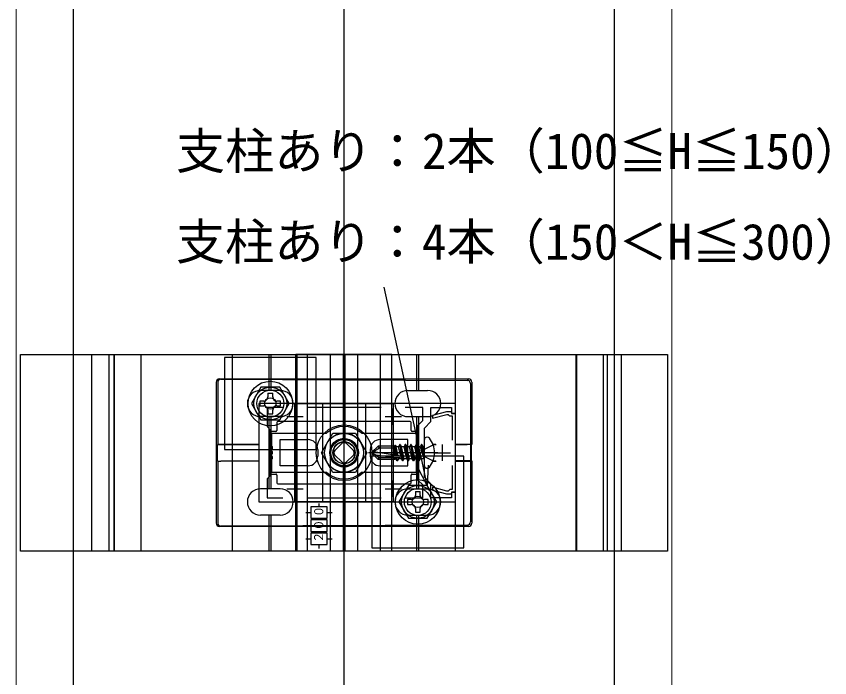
# Model space of a CAD drawing. Units: millimetres, scale not verified. Extents: x -875 to 875, y -1300 to 1294.
# Drawn here: x -263.2 to -15, y -1098.3 to -896.6 of the extents above; entities that cross this region are included whole.
import ezdxf
from ezdxf.enums import TextEntityAlignment as Align

# ---------------------------------------------------------------- set-up
doc = ezdxf.new("R2010")
doc.units = ezdxf.units.MM
doc.header["$LTSCALE"] = 8
for name, color, linetype in [('0-2_YKK_11', 7, 'Continuous'), ('0-5_YKK_13', 4, 'Continuous'), ('0-7_YKK_D', 6, 'Continuous'), ('0-9_YSS_K', 3, 'Continuous')]:
    doc.layers.add(name, color=color, linetype=linetype)
doc.layers.add('0-4_YKK_12', color=2, linetype='Continuous', lineweight=18)
doc.styles.add('ＭＳ ゴシック', font='')
doc.styles.get('ＭＳ ゴシック').set_extended_font_data('MS Gothic')

msp = doc.modelspace()

# ---------------------------------------------------------------- linework, layer by layer
at = {"layer": '0-2_YKK_11'}
for p, q in [((-178.194, -1021.202), (-178.194, -1016.202)), ((-151.827, -1015.902), (-174.56, -1015.902)), ((-148.194, -1021.202), (-148.194, -1016.202)), ((-180.694, -1018.702), (-175.694, -1018.702)), ((-150.694, -1018.702), (-145.694, -1018.702)), ((-133.194, -1032.202), (-133.194, -1027.202)), ((-135.694, -1029.702), (-130.694, -1029.702)), ((-178.194, -1043.202), (-178.194, -1038.202)), ((-148.194, -1043.202), (-148.194, -1038.202)), ((-180.694, -1040.702), (-175.694, -1040.702)), ((-150.694, -1040.702), (-145.694, -1040.702)), ((-174.56, -1043.502), (-151.827, -1043.502))]:
    msp.add_line(p, q, dxfattribs=at)
msp.add_lwpolyline([(-189.194, -1044.702), (-129.194, -1044.702), (-129.194, -1041.702), (-130.394, -1041.702), (-130.394, -1043.502), (-136.694, -1043.502), (-136.694, -1039.202), (-138.694, -1037.202), (-138.694, -1022.202), (-136.694, -1020.202), (-136.694, -1015.902), (-130.394, -1015.902), (-130.394, -1017.702), (-129.194, -1017.702), (-129.194, -1014.702), (-189.194, -1014.702)], close=True, dxfattribs=at)
for points in [[(-181.827, -1015.902), (-186.694, -1015.902), (-186.694, -1021.702), (-185.694, -1022.702), (-185.694, -1036.702), (-186.694, -1037.702), (-186.694, -1043.502), (-181.827, -1043.502)], [(-144.56, -1043.502), (-139.194, -1043.502), (-139.194, -1039.53), (-140.694, -1038.03), (-140.694, -1021.373), (-139.194, -1019.873), (-139.194, -1015.902), (-144.56, -1015.902)], [(-130.194, -1033.559), (-130.194, -1040.902), (-130.894, -1040.902), (-131.194, -1041.202), (-131.394, -1041.402), (-131.888, -1041.402), (-136.194, -1040.248), (-136.194, -1041.076), (-131.994, -1042.202), (-130.594, -1042.202), (-130.394, -1042.002), (-130.094, -1041.702), (-129.194, -1041.702), (-129.194, -1017.702), (-130.094, -1017.702), (-130.394, -1017.402), (-130.594, -1017.202), (-131.994, -1017.202), (-136.194, -1018.327), (-136.194, -1019.155), (-131.888, -1018.002), (-131.394, -1018.002), (-131.194, -1018.202), (-130.894, -1018.502), (-130.194, -1018.502), (-130.194, -1025.844)]]:
    msp.add_lwpolyline(points, dxfattribs=at)
at = {"layer": '0-4_YKK_12'}
for p, q in [((-263.194, -289.702), (-263.194, -1134.702)), ((-63.194, -489.702), (-63.194, -1134.702))]:
    msp.add_line(p, q, dxfattribs=at)
msp.add_circle((-163.194, -1029.702), 6, dxfattribs=at)
at = {"layer": '0-5_YKK_13'}
for p, q in [((-240.094, -1059.702), (-240.094, -999.702)), ((-234.897, -1059.702), (-234.897, -999.702)), ((-233.369, -1059.702), (-233.369, -999.702)), ((-233.182, -1059.702), (-233.182, -999.702)), ((-197.194, -1059.702), (-197.194, -999.702)), ((-185.994, -1010.702), (-185.994, -999.702)), ((-185.394, -1010.702), (-185.394, -999.702)), ((-177.553, -999.702), (-177.902, -999.702)), ((-148.663, -999.702), (-177.553, -999.702)), ((-174.344, -1059.702), (-174.344, -999.702)), ((-167.344, -1059.702), (-167.344, -999.702)), ((-163.494, -999.702), (-163.494, -1026.626)), ((-162.894, -1026.626), (-162.894, -999.702)), ((-159.044, -1059.702), (-159.044, -999.702)), ((-152.044, -1059.702), (-152.044, -999.702)), ((-148.663, -1059.702), (-148.663, -999.702)), ((-140.994, -1010.702), (-140.994, -999.702)), ((-140.394, -1010.702), (-140.394, -999.702)), ((-129.194, -1059.702), (-129.194, -999.702)), ((-92.396, -1059.702), (-92.396, -999.702)), ((-92.148, -1059.702), (-92.148, -999.702)), ((-82.87, -1059.702), (-82.87, -999.702)), ((-78.594, -1059.702), (-78.594, -999.702)), ((-201.194, -1007.202), (-125.192, -1007.202)), ((-200.747, -1007.293), (-125.63, -1007.636)), ((-202.194, -1008.202), (-202.194, -1027.202)), ((-201.751, -1008.293), (-201.751, -1027.166)), ((-124.636, -1008.634), (-124.636, -1027.166)), ((-124.194, -1008.196), (-124.194, -1027.202)), ((-182.694, -1010.702), (-188.694, -1010.702)), ((-186.444, -1011.552), (-186.444, -1012.702)), ((-186.444, -1011.552), (-184.944, -1011.552)), ((-184.944, -1012.702), (-184.944, -1011.552)), ((-143.694, -1010.702), (-137.694, -1010.702)), ((-188.844, -1013.952), (-188.844, -1015.452)), ((-187.694, -1013.952), (-188.844, -1013.952)), ((-182.544, -1013.952), (-183.694, -1013.952)), ((-182.544, -1015.452), (-182.544, -1013.952)), ((-188.844, -1015.452), (-187.694, -1015.452)), ((-186.444, -1016.702), (-186.444, -1017.852)), ((-183.694, -1015.452), (-182.544, -1015.452)), ((-182.694, -1018.702), (-188.694, -1018.702)), ((-185.994, -1040.702), (-185.994, -1018.702)), ((-185.394, -1040.702), (-185.394, -1018.702)), ((-143.694, -1018.702), (-137.694, -1018.702)), ((-140.994, -1040.702), (-140.994, -1018.702)), ((-140.394, -1040.702), (-140.394, -1018.702)), ((-183.694, -1020.502), (-183.694, -1022.902)), ((-142.994, -1020.202), (-183.394, -1020.202)), ((-142.694, -1022.902), (-142.694, -1020.502)), ((-185.694, -1023.502), (-185.694, -1035.902)), ((-183.994, -1023.202), (-185.394, -1023.202)), ((-140.994, -1023.202), (-142.394, -1023.202)), ((-140.694, -1035.902), (-140.694, -1023.502)), ((-202.088, -1027.237), (-202.194, -1027.202)), ((-202.088, -1032.167), (-202.088, -1027.237)), ((-201.751, -1027.166), (-201.856, -1027.201)), ((-201.856, -1027.201), (-189.194, -1027.168)), ((-201.856, -1032.203), (-201.856, -1027.201)), ((-189.194, -1027.149), (-200.753, -1027.149)), ((-166.022, -1028.995), (-163.901, -1026.873)), ((-162.486, -1026.873), (-160.365, -1028.995)), ((-146.166, -1027.23), (-146.54, -1027.877)), ((-146.048, -1027.23), (-146.166, -1027.23)), ((-145.342, -1032.173), (-146.166, -1027.23)), ((-146.048, -1027.23), (-145.675, -1027.877)), ((-146.048, -1027.23), (-145.225, -1032.173)), ((-144.518, -1027.23), (-144.892, -1027.877)), ((-144.401, -1027.23), (-144.518, -1027.23)), ((-143.694, -1032.173), (-144.518, -1027.23)), ((-144.401, -1027.23), (-144.027, -1027.877)), ((-144.401, -1027.23), (-143.577, -1032.173)), ((-142.87, -1027.23), (-143.244, -1027.877)), ((-142.753, -1027.23), (-142.87, -1027.23)), ((-142.047, -1032.173), (-142.87, -1027.23)), ((-142.753, -1027.23), (-142.379, -1027.877)), ((-142.753, -1027.23), (-141.929, -1032.173)), ((-141.105, -1027.23), (-141.223, -1027.23)), ((-141.105, -1027.23), (-140.281, -1032.173)), ((-141.105, -1027.23), (-140.731, -1027.877)), ((-138.868, -1031.467), (-139.575, -1027.23)), ((-139.457, -1027.23), (-139.575, -1027.23)), ((-139.457, -1027.23), (-138.751, -1031.467)), ((-139.457, -1027.23), (-139.083, -1027.877)), ((-138.694, -1033.737), (-138.694, -1025.667)), ((-138.694, -1028.577), (-136.036, -1027.252)), ((-137.832, -1024.967), (-137.994, -1024.967)), ((-136.075, -1027.149), (-135.124, -1027.149)), ((-135.155, -1027.173), (-136.067, -1027.171)), ((-129.194, -1027.149), (-125.634, -1027.149)), ((-124.531, -1027.201), (-129.194, -1027.189)), ((-124.636, -1027.166), (-124.531, -1027.201)), ((-124.531, -1032.203), (-124.531, -1027.201)), ((-124.299, -1027.237), (-124.194, -1027.202)), ((-124.299, -1032.167), (-124.299, -1027.237)), ((-171.194, -1028.702), (-171.194, -1030.702)), ((-134.594, -1029.702), (-155.695, -1029.702)), ((-155.194, -1028.702), (-155.194, -1030.702)), ((-154.694, -1029.527), (-152.819, -1027.652)), ((-152.355, -1028.352), (-154.694, -1029.702)), ((-154.694, -1029.527), (-154.694, -1029.877)), ((-146.441, -1030.667), (-154.192, -1029.412)), ((-147.694, -1027.652), (-152.819, -1027.652)), ((-147.67, -1027.391), (-147.694, -1027.652)), ((-147.694, -1030.464), (-147.694, -1027.652)), ((-147.694, -1027.953), (-147.263, -1030.534)), ((-147.67, -1027.391), (-147.142, -1030.553)), ((-147.67, -1027.391), (-147.67, -1027.391)), ((-147.67, -1027.391), (-147.603, -1027.391)), ((-147.603, -1027.391), (-147.323, -1027.877)), ((-146.702, -1030.624), (-147.323, -1027.877)), ((-146.54, -1027.877), (-147.323, -1027.877)), ((-145.716, -1031.526), (-146.54, -1027.877)), ((-144.892, -1027.877), (-145.675, -1027.877)), ((-144.851, -1031.526), (-145.675, -1027.877)), ((-144.068, -1031.526), (-144.892, -1027.877)), ((-143.244, -1027.877), (-144.027, -1027.877)), ((-143.203, -1031.526), (-144.027, -1027.877)), ((-142.42, -1031.526), (-143.244, -1027.877)), ((-141.596, -1027.877), (-142.379, -1027.877)), ((-141.555, -1031.526), (-142.379, -1027.877)), ((-140.772, -1031.526), (-141.596, -1027.877)), ((-139.948, -1027.877), (-140.731, -1027.877)), ((-139.907, -1031.526), (-140.731, -1027.877)), ((-139.948, -1027.877), (-138.868, -1031.467)), ((-138.694, -1028.577), (-139.292, -1029.702)), ((-138.694, -1030.827), (-139.292, -1029.702)), ((-138.751, -1031.467), (-139.083, -1027.877)), ((-138.894, -1027.877), (-139.083, -1027.877)), ((-202.194, -1032.202), (-202.088, -1032.167)), ((-202.194, -1032.202), (-202.194, -1051.202)), ((-201.751, -1032.237), (-201.856, -1032.203)), ((-201.856, -1032.203), (-189.194, -1032.235)), ((-201.751, -1032.237), (-201.751, -1051.111)), ((-189.194, -1032.254), (-200.753, -1032.254)), ((-163.901, -1032.53), (-166.022, -1030.409)), ((-160.365, -1030.409), (-162.486, -1032.53)), ((-154.694, -1029.877), (-152.819, -1031.752)), ((-153.368, -1030.495), (-154.694, -1029.877)), ((-147.694, -1031.252), (-153.368, -1030.495)), ((-152.611, -1031.252), (-152.819, -1031.752)), ((-147.694, -1031.752), (-152.819, -1031.752)), ((-147.694, -1030.066), (-147.6, -1030.479)), ((-147.694, -1031.752), (-147.694, -1031.252)), ((-147.694, -1031.526), (-147.364, -1031.526)), ((-147.364, -1031.526), (-147.426, -1031.252)), ((-146.99, -1032.173), (-147.364, -1031.526)), ((-146.99, -1032.173), (-147.198, -1031.252)), ((-146.872, -1032.173), (-147.081, -1031.252)), ((-146.872, -1032.173), (-146.99, -1032.173)), ((-146.872, -1032.173), (-146.499, -1031.526)), ((-146.499, -1031.526), (-146.561, -1031.252)), ((-145.716, -1031.526), (-146.499, -1031.526)), ((-145.342, -1032.173), (-145.716, -1031.526)), ((-145.225, -1032.173), (-145.342, -1032.173)), ((-145.225, -1032.173), (-144.851, -1031.526)), ((-144.068, -1031.526), (-144.851, -1031.526)), ((-143.694, -1032.173), (-144.068, -1031.526)), ((-143.577, -1032.173), (-143.694, -1032.173)), ((-143.577, -1032.173), (-143.203, -1031.526)), ((-142.42, -1031.526), (-143.203, -1031.526)), ((-142.047, -1032.173), (-142.42, -1031.526)), ((-141.929, -1032.173), (-142.047, -1032.173)), ((-141.929, -1032.173), (-141.555, -1031.526)), ((-140.772, -1031.526), (-141.555, -1031.526)), ((-140.399, -1032.173), (-140.772, -1031.526)), ((-140.281, -1032.173), (-140.399, -1032.173)), ((-140.281, -1032.173), (-139.907, -1031.526)), ((-138.894, -1031.526), (-139.907, -1031.526)), ((-138.751, -1031.467), (-138.868, -1031.467)), ((-138.694, -1030.827), (-136.036, -1032.152)), ((-136.075, -1032.254), (-135.124, -1032.254)), ((-135.155, -1032.23), (-136.067, -1032.232)), ((-124.531, -1032.203), (-129.194, -1032.215)), ((-129.194, -1032.254), (-125.634, -1032.254)), ((-124.636, -1032.237), (-124.531, -1032.203)), ((-124.636, -1032.237), (-124.636, -1050.769)), ((-124.194, -1032.202), (-124.299, -1032.167)), ((-124.194, -1032.202), (-124.194, -1051.208)), ((-163.494, -1032.777), (-163.494, -1059.702)), ((-162.894, -1059.702), (-162.894, -1032.777)), ((-137.832, -1034.437), (-137.994, -1034.437)), ((-185.394, -1036.202), (-183.994, -1036.202)), ((-183.694, -1036.502), (-183.694, -1038.902)), ((-142.694, -1038.902), (-142.694, -1036.502)), ((-142.394, -1036.202), (-140.994, -1036.202)), ((-183.394, -1039.202), (-142.994, -1039.202)), ((-182.694, -1040.702), (-188.694, -1040.702)), ((-143.694, -1040.702), (-137.694, -1040.702)), ((-141.444, -1041.552), (-141.444, -1042.702)), ((-141.444, -1041.552), (-139.944, -1041.552)), ((-139.944, -1042.702), (-139.944, -1041.552)), ((-143.844, -1043.952), (-143.844, -1045.452)), ((-142.694, -1043.952), (-143.844, -1043.952)), ((-137.544, -1043.952), (-138.694, -1043.952)), ((-137.544, -1045.452), (-137.544, -1043.952)), ((-170.844, -1045.167), (-170.844, -1046.202)), ((-143.844, -1045.452), (-142.694, -1045.452)), ((-141.444, -1046.702), (-141.444, -1047.852)), ((-138.694, -1045.452), (-137.544, -1045.452)), ((-182.694, -1048.702), (-188.694, -1048.702)), ((-185.994, -1059.702), (-185.994, -1048.702)), ((-185.394, -1059.702), (-185.394, -1048.702)), ((-174.903, -1047.952), (-173.344, -1047.952)), ((-168.344, -1047.952), (-166.869, -1047.952)), ((-143.694, -1048.702), (-137.694, -1048.702)), ((-140.994, -1059.702), (-140.994, -1048.702)), ((-140.394, -1059.702), (-140.394, -1048.702)), ((-125.63, -1051.768), (-200.747, -1052.111)), ((-174.903, -1051.952), (-173.344, -1051.952)), ((-168.344, -1051.952), (-166.869, -1051.952)), ((-125.192, -1052.202), (-201.194, -1052.202)), ((-174.903, -1055.952), (-173.344, -1055.952)), ((-168.344, -1055.952), (-166.869, -1055.952)), ((-170.844, -1057.702), (-170.844, -1058.873)), ((-225.209, -1059.702), (-233.369, -1059.702)), ((-84.175, -1059.702), (-92.396, -1059.702))]:
    msp.add_line(p, q, dxfattribs=at)
for points in [[(-261.894, -999.702), (-64.494, -999.702), (-64.494, -1059.702), (-261.894, -1059.702)], [(-199.694, -1028.702), (-171.694, -1028.702), (-171.694, -1000.702), (-199.694, -1000.702)], [(-188.58, -1009.702), (-191.467, -1014.702), (-188.58, -1019.702), (-182.807, -1019.702), (-179.92, -1014.702), (-182.807, -1009.702)], [(-178.194, -1014.702), (-148.194, -1014.702), (-148.194, -1044.702), (-178.194, -1044.702)], [(-156.694, -1044.702), (-169.694, -1044.702), (-169.694, -1014.702), (-156.694, -1014.702)], [(-166.658, -1035.702), (-170.122, -1029.702), (-166.658, -1023.702), (-159.729, -1023.702), (-156.265, -1029.702), (-159.729, -1035.702)], [(-154.694, -1058.702), (-126.694, -1058.702), (-126.694, -1030.702), (-154.694, -1030.702)], [(-143.58, -1039.702), (-146.467, -1044.702), (-143.58, -1049.702), (-137.807, -1049.702), (-134.92, -1044.702), (-137.807, -1039.702)], [(-168.344, -1049.702), (-168.344, -1046.202), (-173.344, -1046.202), (-173.344, -1049.702)], [(-168.344, -1053.702), (-168.344, -1050.202), (-173.344, -1050.202), (-173.344, -1053.702)], [(-168.344, -1057.702), (-168.344, -1054.202), (-173.344, -1054.202), (-173.344, -1057.702)]]:
    msp.add_lwpolyline(points, close=True, dxfattribs=at)
for points in [[(-233.369, -999.702), (-225.209, -999.702), (-225.209, -1059.702)], [(-177.553, -1059.702), (-177.902, -1059.702), (-177.902, -999.702)], [(-148.663, -1059.702), (-177.553, -1059.702), (-177.553, -999.702)], [(-92.396, -999.702), (-84.175, -999.702), (-84.175, -1059.702)], [(-186.444, -1017.852), (-184.944, -1017.852), (-184.944, -1016.702)], [(-185.194, -1023.702), (-168.597, -1023.702), (-168.402, -1023.629)], [(-168.402, -1035.774), (-168.597, -1035.702), (-185.194, -1035.702), (-185.194, -1031.66), (-185.074, -1031.477), (-185.074, -1030.927), (-185.194, -1030.743), (-185.194, -1030.16), (-185.074, -1029.977), (-185.074, -1029.427), (-185.194, -1029.243), (-185.194, -1028.66), (-185.074, -1028.477), (-185.074, -1027.927), (-185.194, -1027.743), (-185.194, -1023.702)], [(-157.985, -1023.629), (-157.79, -1023.702), (-141.194, -1023.702), (-141.194, -1027.743), (-141.314, -1027.927), (-141.314, -1028.477), (-141.194, -1028.66), (-141.194, -1029.243), (-141.314, -1029.427), (-141.314, -1029.977), (-141.194, -1030.16), (-141.194, -1030.743), (-141.314, -1030.927), (-141.314, -1031.477), (-141.194, -1031.66), (-141.194, -1035.702), (-157.79, -1035.702), (-157.985, -1035.774)], [(-174.194, -1033.702), (-182.694, -1033.702), (-182.694, -1025.702), (-174.194, -1025.702)], [(-152.194, -1033.702), (-143.694, -1033.702), (-143.694, -1025.702), (-152.194, -1025.702)], [(-140.399, -1032.173), (-141.223, -1027.23), (-141.596, -1027.877)], [(-139.457, -1027.23), (-139.575, -1027.23), (-139.948, -1027.877)], [(-147.694, -1028.352), (-152.355, -1028.352), (-152.819, -1027.652)], [(-146.488, -1031.252), (-152.611, -1031.252), (-153.368, -1030.495)], [(-141.444, -1047.852), (-139.944, -1047.852), (-139.944, -1046.702)]]:
    msp.add_lwpolyline(points, dxfattribs=at)
for centre, radius in [((-185.694, -1014.702), 6.8), ((-185.694, -1014.702), 5), ((-185.694, -1014.702), 4.1), ((-185.694, -1014.702), 1.75), ((-163.194, -1029.702), 8.5), ((-163.194, -1029.702), 8.5), ((-163.194, -1029.702), 5.928), ((-163.194, -1029.702), 4.375), ((-163.194, -1029.702), 4.25), ((-163.194, -1029.702), 4.25), ((-163.097, -1029.702), 4.245), ((-163.194, -1029.702), 4), ((-163.194, -1029.702), 4), ((-163.194, -1029.702), 4), ((-163.194, -1029.702), 3.4), ((-163.194, -1029.702), 3.324), ((-163.194, -1029.702), 3.32), ((-140.694, -1044.702), 6.8), ((-140.694, -1044.702), 5), ((-140.694, -1044.702), 4.1), ((-140.694, -1044.702), 1.75)]:
    msp.add_circle(centre, radius, dxfattribs=at)
for centre, radius, start, end in [((-201.194, -1008.202), 1, 90, 180), ((-200.751, -1008.293), 1, 89.7383, 180), ((-125.638, -1008.637), 1.002, 0.18156, 89.55613), ((-188.694, -1014.702), 4, 90, 270), ((-182.694, -1014.702), 4, 270, 90), ((-143.694, -1014.702), 4, 90, 270), ((-137.694, -1014.702), 4, 270, 90), ((-187.694, -1012.702), 1.25, 270, 0), ((-183.694, -1012.702), 1.25, 180, 270), ((-187.694, -1016.702), 1.25, 0, 90), ((-183.694, -1016.702), 1.25, 90, 180), ((-163.194, -1029.702), 8, 49.3793, 130.6207), ((-174.194, -1028.702), 3, 0.00001, 89.99999), ((-163.194, -1029.702), 4.25, 89.99999, 270.00001), ((-163.194, -1027.58), 1, 45, 135), ((-163.295, -1029.703), 4.25, 273.27666, 87.50585), ((-152.194, -1028.702), 3, 90.00001, 179.99999), ((-137.994, -1025.667), 0.7, 90, 180), ((-137.832, -1025.829), 0.862, 39.12355, 90), ((-142.594, -1029.702), 7, 0, 39.12355), ((-165.315, -1029.702), 1, 135, 225), ((-161.072, -1029.702), 1, 315, 45), ((-138.894, -1027.677), 0.2, 270, 360), ((-142.594, -1029.702), 7, 320.87645, 0), ((-174.194, -1030.702), 3, 270.00001, 359.99999), ((-152.194, -1030.702), 3, 180.00001, 269.99999), ((-146.488, -1030.957), 0.294, 270, 0), ((-146.488, -1030.957), 0.294, 0, 80.8071), ((-138.894, -1031.726), 0.2, 0, 90), ((-163.194, -1031.823), 1, 225, 315), ((-137.994, -1033.737), 0.7, 180, 270), ((-137.832, -1033.575), 0.862, 270, 320.87645), ((-163.194, -1029.702), 8, 229.3793, 310.6207), ((-188.694, -1044.702), 4, 90, 270), ((-182.694, -1044.702), 4, 270, 90), ((-143.694, -1044.702), 4, 90, 270), ((-137.694, -1044.702), 4, 270, 90), ((-142.694, -1042.702), 1.25, 270, 0), ((-138.694, -1042.702), 1.25, 180, 270), ((-142.694, -1046.702), 1.25, 0, 90), ((-138.694, -1046.702), 1.25, 90, 180), ((-201.194, -1051.202), 1, 180, 270), ((-200.751, -1051.111), 1, 180, 270.2617), ((-125.638, -1050.766), 1.002, 270.44387, 359.81844)]:
    msp.add_arc(centre, radius, start, end, dxfattribs=at)
for centre, major_axis, ratio, start_param, end_param in [((-125.2, -1008.203), (-0.883, -0.487), 0.991424, 2.6412593, 4.2047718), ((-183.394, -1020.502), (-0.212, 0.212), 0.999695, 5.4979394, 7.0684312), ((-142.994, -1020.502), (0.212, 0.212), 0.999695, 5.4979394, 7.0684312), ((-185.394, -1023.502), (-0.212, 0.212), 0.999695, 5.4979394, 7.0684312), ((-183.994, -1022.902), (0.212, -0.212), 0.999695, 5.4979394, 7.0684312), ((-142.394, -1022.902), (-0.212, -0.212), 0.999695, 5.4979394, 7.0684312), ((-140.994, -1023.502), (0.212, 0.212), 0.999695, 5.4979394, 7.0684312), ((-200.753, -1027.167), (1, 0), 0.017455, 1.5707963, 3.0892328), ((-125.634, -1027.167), (-1, 0), 0.017455, 3.1939525, 4.712389), ((-200.753, -1032.237), (1, 0), 0.017455, 3.1939525, 4.712389), ((-125.634, -1032.237), (-1, 0), 0.017455, 1.5707963, 3.0892328), ((-185.394, -1035.902), (-0.212, -0.212), 0.999695, 5.4979394, 7.0684312), ((-183.994, -1036.502), (0.212, 0.212), 0.999695, 5.4979394, 7.0684312), ((-142.394, -1036.502), (-0.212, 0.212), 0.999695, 5.4979394, 7.0684312), ((-140.994, -1035.902), (0.212, -0.212), 0.999695, 5.4979394, 7.0684312), ((-183.394, -1038.902), (-0.212, -0.212), 0.999695, 5.4979394, 7.0684312), ((-142.994, -1038.902), (0.212, -0.212), 0.999695, 5.4979394, 7.0684312), ((-125.2, -1051.2), (-0.883, 0.487), 0.991424, 2.0784135, 3.641926)]:
    msp.add_ellipse(centre, major_axis=major_axis, ratio=ratio, start_param=start_param, end_param=end_param, dxfattribs=at)
at = {"layer": '0-7_YKK_D'}
for points in [[(-137.807, -1039.702), (-139.079, -1033.838), (-150.921, -979.252)], [(-137.508, -1033.497), (-137.807, -1039.702), (-140.65, -1034.179)]]:
    msp.add_lwpolyline(points, dxfattribs=at)
at = {"layer": '0-9_YSS_K'}
for p, q in [((-245.694, -1149.702), (-245.694, -307.202)), ((-163.194, -1282.702), (-163.194, -389.702)), ((-80.694, -1144.702), (-80.694, -472.202))]:
    msp.add_line(p, q, dxfattribs=at)

# ---------------------------------------------------------------- texts
at = {"layer": '0-5_YKK_13', "style": 'ＭＳ ゴシック', "width": 0.9}
for s, p in [('０', (-168.703, -1049.282)), ('０', (-168.722, -1053.419)), ('２', (-168.762, -1057.107))]:
    msp.add_text(s, height=2.711, rotation=90, dxfattribs=at).set_placement(p, align=Align.BOTTOM_LEFT)
at = {"layer": '0-7_YKK_D', "style": 'ＭＳ ゴシック'}
for s, p in [('支柱あり：2本（100≦H≦150）', (-214.475, -946.503)), ('支柱あり：4本（150＜H≦300）', (-214.475, -974.145))]:
    msp.add_text(s, height=11, dxfattribs=at).set_placement(p, align=Align.BOTTOM_LEFT)

doc.saveas('drawing.dxf')
